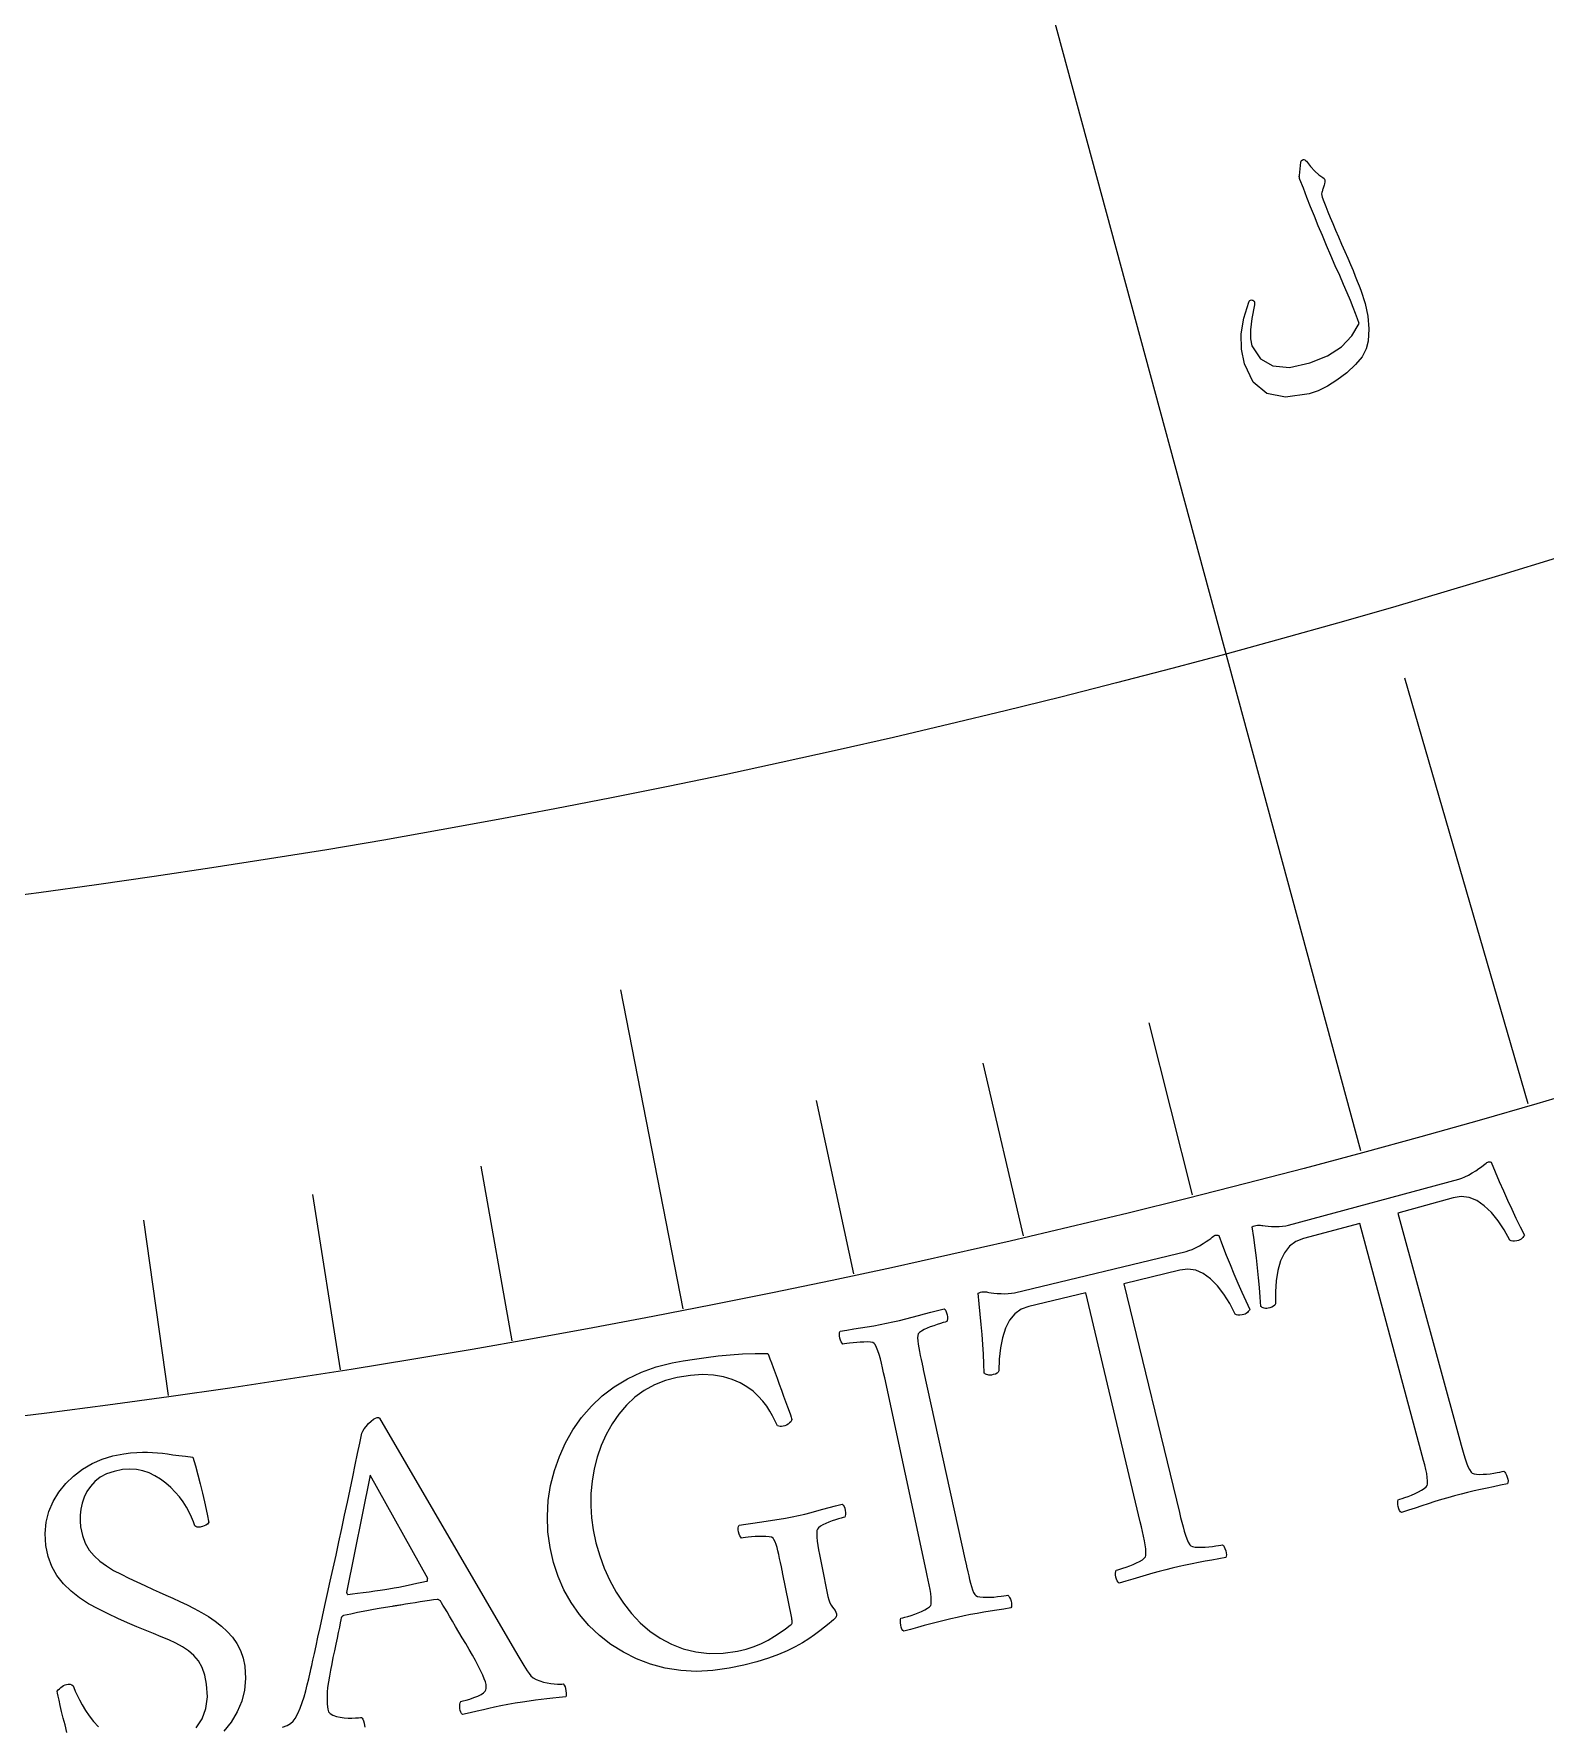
# Model space of a CAD drawing. Header units: millimetres. Extents: x -68 to 67, y -67 to 79.
# Drawn here: x 6.76 to 15.05, y -54.95 to -45.67 of the extents above; entities that cross this region are included whole.
import ezdxf

# ---------------------------------------------------------------- set-up
doc = ezdxf.new("R2010")
doc.units = ezdxf.units.MM
for name, color, linetype in [('CUT_OUTER', 1, 'Continuous'), ('ENGRAVE', 7, 'Continuous'), ('ENGRAVE_FINE', 8, 'Continuous'), ('TEXT', 5, 'Continuous')]:
    doc.layers.add(name, color=color, linetype=linetype)

msp = doc.modelspace()

# ---------------------------------------------------------------- linework, layer by layer
at = {"layer": 'CUT_OUTER'}
msp.add_arc((0, -0.0003), 67.4997, 179.84931, 4.094999, dxfattribs=at)
at = {"layer": 'ENGRAVE'}
for points in [[(14.0426, -51.7926), (11.923, -43.9748)], [(14.9611, -51.5347), (14.2836, -49.2011)], [(10.3261, -52.6596), (9.9832, -50.9109)]]:
    msp.add_lwpolyline(points, dxfattribs=at)
for radius in [66.15, 66.15, 64.3781, 61.0875, 61.0875, 58.4888, 53.6625, 53.6625, 50.8275]:
    msp.add_circle((0, 0), radius, dxfattribs=at)
at = {"layer": 'ENGRAVE_FINE'}
for points in [[(13.1195, -52.034), (12.8819, -51.0915)], [(12.1922, -52.2591), (11.9714, -51.3125)], [(11.261, -52.4676), (11.057, -51.5173)], [(9.3879, -52.8349), (9.2179, -51.8779)], [(8.4467, -52.9936), (8.2937, -52.0337)], [(7.5027, -53.1354), (7.3668, -52.173)]]:
    msp.add_lwpolyline(points, dxfattribs=at)
at = {"layer": 'TEXT'}
for points in [[(13.7141, -46.3716), (13.7153, -46.3664), (13.7176, -46.3622), (13.7209, -46.3591), (13.7254, -46.3571), (13.7303, -46.3565), (13.735, -46.3578), (13.7395, -46.361), (13.7437, -46.366), (13.767, -46.3955), (13.7899, -46.4203), (13.8123, -46.4401), (13.8343, -46.4551), (13.8412, -46.4608), (13.845, -46.4687), (13.8457, -46.4786), (13.8433, -46.4906), (13.8413, -46.4967), (13.8394, -46.5025), (13.8376, -46.5081), (13.836, -46.5135), (13.8345, -46.5185), (13.833, -46.5231), (13.8316, -46.5273), (13.8303, -46.5311), (13.8282, -46.5379), (13.8275, -46.5454), (13.8282, -46.5538), (13.8303, -46.5629), (13.8395, -46.5876), (13.8499, -46.6145), (13.8616, -46.6435), (13.8745, -46.6746), (13.8885, -46.7078), (13.9036, -46.7432), (13.9197, -46.7808), (13.9368, -46.8206), (13.9546, -46.8601), (13.9709, -46.8973), (13.9859, -46.9323), (13.9996, -46.9649), (14.012, -46.9954), (14.0232, -47.0237), (14.0334, -47.0498), (14.0424, -47.0738), (14.0659, -47.1458), (14.0805, -47.2164), (14.086, -47.2854), (14.0825, -47.3529), (14.072, -47.3951), (14.0491, -47.438), (14.0137, -47.4815), (13.9658, -47.5257), (13.9118, -47.5665), (13.8594, -47.5993), (13.8087, -47.6243), (13.7597, -47.6413), (13.63, -47.6601), (13.5274, -47.6389), (13.4519, -47.5777), (13.4036, -47.4767), (13.3876, -47.3958), (13.3865, -47.3125), (13.3999, -47.2268), (13.428, -47.1387), (13.4305, -47.1333), (13.4337, -47.1295), (13.4375, -47.1273), (13.442, -47.1268), (13.447, -47.1272), (13.4512, -47.1285), (13.4543, -47.1307), (13.4566, -47.1337), (13.4589, -47.1385), (13.4601, -47.1434), (13.4602, -47.1484), (13.4591, -47.1536), (13.4442, -47.2286), (13.437, -47.291), (13.4373, -47.3407), (13.4454, -47.3778), (13.4921, -47.4491), (13.5607, -47.4887), (13.6512, -47.4964), (13.7634, -47.4721), (13.8594, -47.4325), (13.9363, -47.3831), (13.994, -47.3238), (14.0326, -47.2549), (14.0239, -47.2297), (14.0131, -47.2004), (14.0002, -47.1672), (13.9852, -47.1298), (13.968, -47.0884), (13.9484, -47.0427), (13.9266, -46.9929), (13.9024, -46.9389), (13.8782, -46.883), (13.8546, -46.8279), (13.8316, -46.7736), (13.8093, -46.7201), (13.7877, -46.6674), (13.767, -46.6154), (13.747, -46.5642), (13.7279, -46.5137), (13.7075, -46.4657), (13.7061, -46.46), (13.7053, -46.4544), (13.7052, -46.4491), (13.7058, -46.444)], [(14.5808, -51.9481), (14.5963, -51.9429), (14.6135, -51.9355), (14.6324, -51.926), (14.653, -51.9143), (14.6729, -51.9021), (14.6898, -51.8911), (14.7038, -51.8813), (14.7149, -51.8726), (14.7226, -51.8657), (14.7292, -51.8604), (14.7346, -51.8569), (14.7388, -51.855), (14.7427, -51.8542), (14.7471, -51.854), (14.752, -51.8543), (14.7573, -51.8551), (14.7795, -51.9089), (14.8018, -51.9617), (14.8244, -52.0133), (14.8472, -52.0639), (14.8701, -52.1135), (14.8933, -52.1619), (14.9167, -52.2093), (14.9403, -52.2556), (14.9382, -52.2591), (14.9352, -52.2631), (14.9313, -52.2678), (14.9267, -52.273), (14.9211, -52.2779), (14.9146, -52.2818), (14.9071, -52.2846), (14.8986, -52.2864), (14.8861, -52.2891), (14.8756, -52.2895), (14.8672, -52.2877), (14.8607, -52.2837), (14.8291, -52.2268), (14.7951, -52.1764), (14.7586, -52.1324), (14.7197, -52.0947), (14.679, -52.0662), (14.637, -52.0494), (14.5937, -52.0444), (14.5491, -52.0512), (14.2456, -52.135), (14.5857, -53.3798), (14.5932, -53.4068), (14.6005, -53.4328), (14.6078, -53.4579), (14.615, -53.4819), (14.6223, -53.5043), (14.6302, -53.5241), (14.6386, -53.5415), (14.6475, -53.5563), (14.6535, -53.5612), (14.6633, -53.5647), (14.6767, -53.5669), (14.6939, -53.5678), (14.713, -53.5675), (14.7324, -53.5663), (14.752, -53.5641), (14.7719, -53.5611), (14.7904, -53.5578), (14.8057, -53.5548), (14.8179, -53.5522), (14.827, -53.5499), (14.8321, -53.5549), (14.8368, -53.562), (14.8413, -53.5712), (14.8455, -53.5824), (14.8487, -53.594), (14.8498, -53.6041), (14.8491, -53.6127), (14.8464, -53.6198), (14.8083, -53.6277), (14.7711, -53.6356), (14.7347, -53.6433), (14.6991, -53.651), (14.6637, -53.6589), (14.628, -53.6674), (14.592, -53.6764), (14.5556, -53.6861), (14.5202, -53.6959), (14.4846, -53.7063), (14.4488, -53.7172), (14.4128, -53.7286), (14.3765, -53.7404), (14.34, -53.7524), (14.3032, -53.7647), (14.2661, -53.7771), (14.2602, -53.7723), (14.2552, -53.7653), (14.2511, -53.756), (14.248, -53.7444), (14.2459, -53.7325), (14.2452, -53.7224), (14.2457, -53.7138), (14.2475, -53.707), (14.2566, -53.7043), (14.2687, -53.7004), (14.2838, -53.6951), (14.302, -53.6885), (14.3213, -53.6809), (14.34, -53.6727), (14.358, -53.6637), (14.3752, -53.6542), (14.39, -53.6447), (14.4004, -53.636), (14.4065, -53.6282), (14.4083, -53.6212), (14.4084, -53.6039), (14.4069, -53.5846), (14.4037, -53.5635), (14.3987, -53.5405), (14.3928, -53.5162), (14.3864, -53.4909), (14.3796, -53.4647), (14.3724, -53.4376), (14.0373, -52.1915), (13.728, -52.2737), (13.6861, -52.2904), (13.6513, -52.3166), (13.6235, -52.3523), (13.6027, -52.3975), (13.588, -52.4496), (13.5783, -52.5062), (13.5736, -52.5671), (13.574, -52.6324), (13.5705, -52.6392), (13.5641, -52.645), (13.5548, -52.6499), (13.5426, -52.6539), (13.5345, -52.6566), (13.5269, -52.6579), (13.5196, -52.6578), (13.5129, -52.6562), (13.5068, -52.6539), (13.5015, -52.6517), (13.4971, -52.6497), (13.4936, -52.6477), (13.4905, -52.5959), (13.4865, -52.5432), (13.4817, -52.4898), (13.476, -52.4356), (13.4695, -52.3805), (13.4625, -52.3247), (13.455, -52.2679), (13.4468, -52.2103), (13.4528, -52.2067), (13.4596, -52.204), (13.4673, -52.2023), (13.476, -52.2015), (13.4846, -52.2013), (13.4923, -52.2016), (13.4992, -52.2022), (13.5052, -52.2033), (13.5187, -52.2052), (13.5346, -52.2067), (13.5528, -52.2078), (13.5733, -52.2084), (13.5941, -52.2082), (13.6132, -52.207), (13.6305, -52.2047), (13.6461, -52.2014)], [(13.0837, -52.3452), (13.0993, -52.3405), (13.1167, -52.3336), (13.1359, -52.3246), (13.1568, -52.3135), (13.177, -52.3019), (13.1943, -52.2914), (13.2086, -52.2819), (13.2199, -52.2736), (13.2278, -52.2669), (13.2345, -52.2618), (13.24, -52.2584), (13.2443, -52.2567), (13.2482, -52.256), (13.2526, -52.2559), (13.2575, -52.2564), (13.2628, -52.2574), (13.2834, -52.3118), (13.3042, -52.3651), (13.3253, -52.4174), (13.3466, -52.4687), (13.3681, -52.5188), (13.3899, -52.5679), (13.4119, -52.6159), (13.4342, -52.6629), (13.432, -52.6663), (13.4288, -52.6703), (13.4249, -52.6748), (13.4201, -52.6799), (13.4144, -52.6847), (13.4078, -52.6884), (13.4002, -52.691), (13.3917, -52.6925), (13.3791, -52.6948), (13.3686, -52.695), (13.3602, -52.6929), (13.3538, -52.6887), (13.3239, -52.631), (13.2913, -52.5796), (13.2561, -52.5345), (13.2183, -52.4958), (13.1784, -52.4661), (13.1369, -52.4481), (13.0938, -52.4419), (13.049, -52.4473), (12.7432, -52.5225), (13.0475, -53.7765), (13.0542, -53.8037), (13.0608, -53.8299), (13.0673, -53.8551), (13.0738, -53.8794), (13.0805, -53.9019), (13.0878, -53.922), (13.0957, -53.9396), (13.1041, -53.9547), (13.1101, -53.9598), (13.1197, -53.9636), (13.1331, -53.9662), (13.1502, -53.9675), (13.1693, -53.9677), (13.1887, -53.9671), (13.2084, -53.9655), (13.2284, -53.963), (13.2469, -53.9602), (13.2624, -53.9577), (13.2747, -53.9554), (13.2838, -53.9534), (13.2887, -53.9586), (13.2933, -53.9658), (13.2975, -53.9751), (13.3014, -53.9865), (13.3042, -53.9981), (13.3051, -54.0082), (13.3041, -54.0168), (13.3012, -54.0239), (13.2629, -54.0307), (13.2254, -54.0375), (13.1888, -54.0442), (13.153, -54.0508), (13.1175, -54.0577), (13.0815, -54.0652), (13.0452, -54.0732), (13.0086, -54.0818), (12.9729, -54.0906), (12.937, -54.0999), (12.9009, -54.1098), (12.8646, -54.1202), (12.828, -54.1309), (12.7912, -54.1419), (12.754, -54.1531), (12.7166, -54.1645), (12.7108, -54.1595), (12.706, -54.1523), (12.7022, -54.1429), (12.6994, -54.1312), (12.6977, -54.1193), (12.6972, -54.1091), (12.698, -54.1006), (12.7, -54.0938), (12.7092, -54.0914), (12.7214, -54.0878), (12.7367, -54.083), (12.755, -54.0769), (12.7746, -54.0699), (12.7935, -54.0622), (12.8117, -54.0538), (12.8292, -54.0447), (12.8443, -54.0356), (12.8549, -54.0273), (12.8612, -54.0196), (12.8632, -54.0126), (12.8638, -53.9953), (12.8628, -53.9761), (12.8602, -53.9549), (12.856, -53.9318), (12.8507, -53.9072), (12.8451, -53.8818), (12.839, -53.8554), (12.8326, -53.8281), (12.5334, -52.5729), (12.2219, -52.6462), (12.1795, -52.6617), (12.144, -52.6869), (12.1152, -52.7217), (12.0931, -52.7663), (12.0769, -52.8181), (12.0656, -52.8743), (12.0592, -52.9351), (12.0577, -53.0003), (12.0539, -53.007), (12.0474, -53.0127), (12.0379, -53.0173), (12.0257, -53.0209), (12.0175, -53.0234), (12.0098, -53.0245), (12.0026, -53.0241), (11.9959, -53.0223), (11.9898, -53.0199), (11.9846, -53.0176), (11.9803, -53.0154), (11.9768, -53.0134), (11.9752, -52.9614), (11.9728, -52.9087), (11.9695, -52.8551), (11.9653, -52.8008), (11.9605, -52.7456), (11.9551, -52.6895), (11.9491, -52.6326), (11.9427, -52.5748), (11.9487, -52.5713), (11.9556, -52.5688), (11.9634, -52.5673), (11.972, -52.5668), (11.9806, -52.5669), (11.9884, -52.5673), (11.9952, -52.5682), (12.0012, -52.5694), (12.0146, -52.5717), (12.0304, -52.5737), (12.0486, -52.5753), (12.0691, -52.5765), (12.0899, -52.5769), (12.109, -52.5762), (12.1264, -52.5745), (12.1421, -52.5716)], [(11.4764, -52.7315), (11.5121, -52.7235), (11.5471, -52.7151), (11.5816, -52.7063), (11.6155, -52.6971), (11.6496, -52.6877), (11.6844, -52.6782), (11.72, -52.6687), (11.7565, -52.6592), (11.7621, -52.6642), (11.7667, -52.6715), (11.7703, -52.681), (11.773, -52.6927), (11.7746, -52.7046), (11.775, -52.7148), (11.7743, -52.7232), (11.7723, -52.73), (11.7633, -52.7322), (11.7514, -52.7356), (11.7365, -52.7402), (11.7186, -52.7459), (11.6996, -52.7524), (11.6812, -52.7592), (11.6636, -52.7663), (11.6467, -52.7738), (11.6322, -52.7815), (11.6216, -52.7893), (11.6149, -52.7972), (11.6121, -52.8053), (11.6117, -52.8196), (11.6126, -52.8357), (11.6146, -52.8535), (11.6179, -52.873), (11.6219, -52.8939), (11.6262, -52.9156), (11.631, -52.9383), (11.6361, -52.9619), (11.6369, -52.9657), (11.6377, -52.9695), (11.6386, -52.9732), (11.6394, -52.977), (11.6402, -52.9808), (11.6411, -52.9846), (11.6419, -52.9884), (11.6427, -52.9922), (11.8746, -54.0476), (11.8754, -54.0514), (11.8763, -54.0552), (11.8771, -54.0589), (11.8779, -54.0627), (11.8788, -54.0665), (11.8796, -54.0703), (11.8804, -54.0741), (11.8813, -54.0779), (11.8865, -54.1014), (11.8917, -54.1237), (11.8967, -54.1449), (11.9017, -54.165), (11.9069, -54.1835), (11.9125, -54.2001), (11.9184, -54.2148), (11.9248, -54.2275), (11.9307, -54.2327), (11.9402, -54.2368), (11.9535, -54.2396), (11.9706, -54.2413), (11.9898, -54.242), (12.0095, -54.2417), (12.0296, -54.2405), (12.0502, -54.2383), (12.0693, -54.2358), (12.0852, -54.2335), (12.0978, -54.2314), (12.1071, -54.2296), (12.1118, -54.2349), (12.1162, -54.2422), (12.1202, -54.2516), (12.1239, -54.263), (12.1264, -54.2747), (12.1271, -54.2849), (12.1259, -54.2934), (12.1229, -54.3004), (12.0845, -54.3064), (12.0469, -54.3124), (12.0101, -54.3183), (11.9742, -54.3241), (11.9385, -54.3302), (11.9024, -54.3369), (11.8659, -54.3441), (11.8291, -54.3519), (11.7932, -54.36), (11.7571, -54.3685), (11.7208, -54.3776), (11.6843, -54.3872), (11.6475, -54.3972), (11.6104, -54.4073), (11.573, -54.4177), (11.5354, -54.4283), (11.5297, -54.4232), (11.5251, -54.4159), (11.5215, -54.4064), (11.5189, -54.3947), (11.5175, -54.3827), (11.5172, -54.3725), (11.5182, -54.364), (11.5203, -54.3573), (11.5295, -54.3551), (11.5418, -54.3517), (11.5572, -54.3472), (11.5757, -54.3415), (11.5954, -54.3349), (11.6144, -54.3277), (11.6328, -54.3197), (11.6506, -54.311), (11.6658, -54.3022), (11.6766, -54.2941), (11.6831, -54.2866), (11.6852, -54.2797), (11.6862, -54.2624), (11.6857, -54.2431), (11.6835, -54.2219), (11.6798, -54.1987), (11.675, -54.174), (11.6699, -54.1484), (11.6645, -54.122), (11.6587, -54.0946), (11.431, -53.0383), (11.425, -53.0109), (11.419, -52.9842), (11.4131, -52.9584), (11.4071, -52.9335), (11.4009, -52.9102), (11.3941, -52.8895), (11.3867, -52.8715), (11.3787, -52.8561), (11.3739, -52.8497), (11.365, -52.8451), (11.3522, -52.8424), (11.3354, -52.8415), (11.3164, -52.8419), (11.297, -52.8428), (11.2773, -52.8443), (11.2572, -52.8463), (11.2385, -52.8486), (11.2231, -52.8506), (11.2108, -52.8525), (11.2018, -52.8541), (11.1971, -52.8488), (11.1929, -52.8414), (11.189, -52.832), (11.1855, -52.8205), (11.1831, -52.8087), (11.1825, -52.7986), (11.1837, -52.7901), (11.1867, -52.7832), (11.224, -52.7766), (11.2611, -52.7703), (11.2979, -52.7642), (11.3344, -52.7583), (11.3705, -52.7522), (11.4062, -52.7458), (11.4415, -52.7389), (11.4764, -52.7315)], [(10.8705, -54.1051), (10.8698, -54.1013), (10.869, -54.0975), (10.8682, -54.0937), (10.8675, -54.0899), (10.8667, -54.0861), (10.8659, -54.0823), (10.8652, -54.0785), (10.8644, -54.0747), (10.8596, -54.0511), (10.8548, -54.0287), (10.8501, -54.0074), (10.8455, -53.9873), (10.8407, -53.9687), (10.8355, -53.952), (10.8298, -53.9372), (10.8236, -53.9243), (10.8188, -53.9177), (10.8098, -53.9128), (10.7967, -53.9096), (10.7795, -53.908), (10.7602, -53.9076), (10.7407, -53.9078), (10.7209, -53.9088), (10.701, -53.9104), (10.6826, -53.9124), (10.6672, -53.9142), (10.655, -53.9158), (10.6458, -53.9174), (10.6412, -53.912), (10.637, -53.9046), (10.6333, -53.8951), (10.6299, -53.8836), (10.6277, -53.8718), (10.6272, -53.8616), (10.6286, -53.8531), (10.6318, -53.8462), (10.6697, -53.8402), (10.707, -53.8346), (10.7438, -53.8294), (10.78, -53.8247), (10.8158, -53.8198), (10.8515, -53.8143), (10.8871, -53.8081), (10.9226, -53.8012), (10.9586, -53.7935), (10.9934, -53.7855), (11.027, -53.7769), (11.0593, -53.768), (11.0917, -53.7588), (11.1256, -53.7497), (11.161, -53.7405), (11.1979, -53.7314), (11.2035, -53.7365), (11.208, -53.7438), (11.2116, -53.7533), (11.2141, -53.765), (11.2155, -53.777), (11.2158, -53.7872), (11.2148, -53.7956), (11.2127, -53.8024), (11.2037, -53.8045), (11.192, -53.8077), (11.1776, -53.8119), (11.1604, -53.8172), (11.1422, -53.8233), (11.1248, -53.8299), (11.1081, -53.837), (11.0922, -53.8445), (11.0785, -53.8524), (11.0684, -53.8604), (11.062, -53.8684), (11.0592, -53.8765), (11.058, -53.8937), (11.0584, -53.913), (11.0604, -53.9342), (11.0639, -53.9575), (11.0684, -53.9822), (11.0732, -54.0078), (11.0784, -54.0344), (11.084, -54.0618), (11.1199, -54.237), (11.1246, -54.2558), (11.1304, -54.2718), (11.1372, -54.285), (11.1451, -54.2953), (11.1528, -54.3043), (11.1589, -54.3136), (11.1634, -54.3233), (11.1662, -54.3333), (11.1668, -54.3383), (11.1663, -54.3432), (11.1648, -54.3479), (11.1622, -54.3526), (11.1577, -54.3582), (11.1503, -54.3656), (11.1399, -54.375), (11.1266, -54.3864), (11.1016, -54.4062), (11.0746, -54.4267), (11.0455, -54.448), (11.0144, -54.47), (10.9799, -54.4921), (10.9407, -54.5139), (10.8966, -54.5353), (10.8479, -54.5562), (10.7927, -54.5764), (10.7294, -54.5955), (10.6581, -54.6134), (10.5787, -54.6302), (10.4874, -54.6436), (10.3984, -54.648), (10.3118, -54.6434), (10.2275, -54.6298), (10.1465, -54.6082), (10.0698, -54.5794), (9.9974, -54.5435), (9.9292, -54.5004), (9.866, -54.4512), (9.8086, -54.3966), (9.757, -54.3366), (9.711, -54.2713), (9.6715, -54.2014), (9.6391, -54.1278), (9.6138, -54.0505), (9.5955, -53.9694), (9.584, -53.8821), (9.5807, -53.7961), (9.5855, -53.7114), (9.5985, -53.6281), (9.619, -53.547), (9.6463, -53.4691), (9.6803, -53.3944), (9.7211, -53.3229), (9.7684, -53.2557), (9.822, -53.194), (9.8817, -53.1379), (9.9478, -53.0873), (10.0194, -53.0433), (10.0961, -53.0069), (10.178, -52.9781), (10.265, -52.9569), (10.3255, -52.9458), (10.3877, -52.9356), (10.4515, -52.9264), (10.517, -52.918), (10.5837, -52.9113), (10.6515, -52.907), (10.7202, -52.905), (10.7899, -52.9054), (10.7911, -52.9085), (10.7947, -52.9179), (10.8008, -52.9336), (10.8092, -52.9556), (10.8192, -52.9819), (10.8298, -53.0103), (10.841, -53.0409), (10.8528, -53.0737), (10.8647, -53.1068), (10.8761, -53.1383), (10.8871, -53.1683), (10.8975, -53.1968), (10.9066, -53.2216), (10.9134, -53.2408), (10.9179, -53.2543), (10.9201, -53.2622), (10.9211, -53.2673), (10.9196, -53.2729), (10.9157, -53.279), (10.9092, -53.2856), (10.9012, -53.2919), (10.8926, -53.297), (10.8834, -53.3008), (10.8737, -53.3035), (10.8652, -53.3047), (10.857, -53.3049), (10.8494, -53.304), (10.8421, -53.302), (10.8355, -53.2868), (10.8264, -53.2681), (10.8148, -53.246), (10.8008, -53.2205), (10.7836, -53.1932), (10.7624, -53.1661), (10.7375, -53.1391), (10.7087, -53.1122), (10.6755, -53.0871), (10.6373, -53.0654), (10.5942, -53.0472), (10.5462, -53.0324), (10.4925, -53.0229), (10.4324, -53.0203), (10.366, -53.0246), (10.2932, -53.0359), (10.2282, -53.0525), (10.1678, -53.0763), (10.112, -53.1071), (10.0607, -53.1451), (10.0141, -53.189), (9.9723, -53.2376), (9.9354, -53.2908), (9.9033, -53.3486), (9.8763, -53.4098), (9.8543, -53.473), (9.8376, -53.5381), (9.826, -53.6053), (9.8196, -53.6731), (9.8184, -53.74), (9.8224, -53.8062), (9.8316, -53.8716), (9.8473, -53.9435), (9.8678, -54.0139), (9.893, -54.0827), (9.9232, -54.1499), (9.958, -54.2142), (9.9974, -54.2743), (10.0413, -54.33), (10.0898, -54.3814), (10.1426, -54.4272), (10.1995, -54.4663), (10.2606, -54.4987), (10.3258, -54.5243), (10.3949, -54.5417), (10.4677, -54.5497), (10.5442, -54.548), (10.6244, -54.5368), (10.6714, -54.5259), (10.715, -54.5122), (10.7552, -54.4956), (10.792, -54.4762), (10.8259, -54.4555), (10.8574, -54.4351), (10.8863, -54.4151), (10.9129, -54.3953), (10.918, -54.3914), (10.9216, -54.3873), (10.9236, -54.383), (10.9241, -54.3785), (10.9237, -54.3737), (10.9231, -54.3685), (10.9222, -54.3628), (10.9211, -54.3566)], [(8.6082, -53.5715), (8.4794, -54.2164), (8.4795, -54.2167), (8.4799, -54.2176), (8.4806, -54.2191), (8.4815, -54.2213), (8.4825, -54.2234), (8.4837, -54.2249), (8.4849, -54.2257), (8.4861, -54.2258), (8.5117, -54.223), (8.5396, -54.2197), (8.5699, -54.2158), (8.6026, -54.2114), (8.6348, -54.2068), (8.6636, -54.2026), (8.689, -54.1988), (8.7111, -54.1954), (8.7396, -54.1906), (8.7666, -54.1857), (8.7922, -54.1808), (8.8163, -54.1757), (8.8402, -54.1705), (8.8652, -54.1651), (8.8913, -54.1595), (8.9185, -54.1537), (8.9208, -54.1529), (8.9224, -54.1514), (8.9234, -54.1492), (8.9238, -54.1463), (8.9239, -54.1434), (8.924, -54.1413), (8.924, -54.1401), (8.9241, -54.1397)]]:
    msp.add_lwpolyline(points, close=True, dxfattribs=at)
for points in [[(8.1286, -54.9551), (8.1531, -54.9447), (8.1726, -54.9332), (8.1871, -54.9206), (8.1967, -54.907), (8.2116, -54.8792), (8.2247, -54.8501), (8.2362, -54.8198), (8.2461, -54.7882), (8.2549, -54.7557), (8.2634, -54.7224), (8.2717, -54.6883), (8.2796, -54.6535), (8.2796, -54.6535), (8.2806, -54.6493), (8.2833, -54.6368), (8.288, -54.6161), (8.2945, -54.587), (8.3025, -54.5508), (8.3117, -54.5087), (8.3222, -54.4607), (8.3338, -54.4067), (8.3465, -54.3481), (8.3601, -54.2863), (8.3746, -54.2213), (8.39, -54.1529), (8.4058, -54.0824), (8.4216, -54.011), (8.4373, -53.9385), (8.453, -53.8651), (8.4685, -53.7919), (8.4836, -53.7203), (8.4985, -53.6501), (8.513, -53.5815), (8.5269, -53.5157), (8.54, -53.4539), (8.5523, -53.3962), (8.5637, -53.3425), (8.5685, -53.3309), (8.5762, -53.3182), (8.5867, -53.3044), (8.6001, -53.2894), (8.6142, -53.2756), (8.6267, -53.2654), (8.6378, -53.2587), (8.6473, -53.2555), (8.6496, -53.2552), (8.6514, -53.2552), (8.6528, -53.2554), (8.6537, -53.2558), (8.6547, -53.2564), (8.6562, -53.257), (8.6582, -53.2578), (8.6606, -53.2586), (9.3878, -54.5082), (9.4243, -54.5696), (9.4518, -54.6155), (9.4705, -54.6458), (9.4801, -54.6606), (9.4904, -54.6727), (9.5036, -54.6834), (9.5197, -54.6926), (9.5387, -54.7004), (9.559, -54.7066), (9.579, -54.7114), (9.5988, -54.7147), (9.6184, -54.7167), (9.636, -54.7176), (9.6501, -54.718), (9.6606, -54.7179), (9.6675, -54.7172), (9.6731, -54.7237), (9.6774, -54.7322), (9.6805, -54.7428), (9.6822, -54.7554), (9.683, -54.7677), (9.6834, -54.7772), (9.6833, -54.7841), (9.6827, -54.7882), (9.6459, -54.7921), (9.6111, -54.7959), (9.5782, -54.7994), (9.5472, -54.8028), (9.5159, -54.8065), (9.4817, -54.8112), (9.4447, -54.8168), (9.4049, -54.8234), (9.363, -54.8308), (9.3249, -54.8381), (9.2906, -54.8451), (9.26, -54.852), (9.2295, -54.8592), (9.1953, -54.8672), (9.1574, -54.8759), (9.1159, -54.8854), (9.1104, -54.88), (9.1061, -54.8725), (9.1029, -54.8629), (9.1009, -54.8511), (9.1001, -54.839), (9.1008, -54.8287), (9.103, -54.8202), (9.1065, -54.8134), (9.1196, -54.8106), (9.1358, -54.8062), (9.155, -54.8001), (9.1771, -54.7924), (9.1989, -54.7837), (9.2166, -54.7749), (9.2303, -54.766), (9.24, -54.7569), (9.2435, -54.75), (9.2453, -54.7415), (9.2456, -54.7313), (9.2442, -54.7193), (9.2409, -54.706), (9.2348, -54.6891), (9.226, -54.6685), (9.2144, -54.6442), (9.2007, -54.6174), (9.1856, -54.589), (9.1691, -54.559), (9.1512, -54.5274), (9.1327, -54.4953), (9.1142, -54.4637), (9.0958, -54.4325), (9.0776, -54.4018), (9.0602, -54.3727), (9.0444, -54.3463), (9.0302, -54.3225), (9.0176, -54.3015), (9.0073, -54.2842), (8.9999, -54.2719), (8.9955, -54.2645), (8.994, -54.2621), (8.9936, -54.2618), (8.9925, -54.261), (8.9906, -54.2597), (8.988, -54.2578), (8.9851, -54.256), (8.9823, -54.2548), (8.9796, -54.2543), (8.977, -54.2544), (8.9566, -54.2566), (8.934, -54.2595), (8.9092, -54.2631), (8.8823, -54.2673), (8.8547, -54.2718), (8.8281, -54.2762), (8.8024, -54.2803), (8.7777, -54.2844), (8.7713, -54.2854), (8.7649, -54.2864), (8.7586, -54.2874), (8.7522, -54.2885), (8.746, -54.2895), (8.7401, -54.2904), (8.7345, -54.2913), (8.7292, -54.2922), (8.6924, -54.2982), (8.6585, -54.3038), (8.6275, -54.3092), (8.5993, -54.3142), (8.5707, -54.3196), (8.5384, -54.3261), (8.5023, -54.3337), (8.4625, -54.3423), (8.4611, -54.3427), (8.4594, -54.3437), (8.4575, -54.3452), (8.4554, -54.3473), (8.4534, -54.3493), (8.452, -54.3508), (8.4512, -54.3516), (8.4509, -54.3519), (8.4502, -54.3553), (8.4481, -54.3655), (8.4446, -54.3824), (8.4397, -54.4061), (8.4338, -54.4345), (8.4273, -54.4654), (8.4202, -54.4988), (8.4124, -54.5349), (8.4047, -54.5715), (8.3976, -54.6069), (8.3911, -54.6411), (8.3853, -54.6741), (8.3795, -54.7064), (8.3753, -54.7359), (8.3729, -54.7625), (8.3722, -54.7862), (8.3725, -54.8072), (8.3733, -54.826), (8.3746, -54.8423), (8.3763, -54.8563), (8.3808, -54.8693), (8.3901, -54.8801), (8.4042, -54.8886), (8.4231, -54.895), (8.4444, -54.8995), (8.4659, -54.9025), (8.4874, -54.904), (8.509, -54.904), (8.5286, -54.9033), (8.5441, -54.9025), (8.5555, -54.9017), (8.5627, -54.9009), (8.5657, -54.9045), (8.5688, -54.9108), (8.5721, -54.9199), (8.5754, -54.9317), (8.5782, -54.9442), (8.5797, -54.955)], [(7.6534, -54.9579), (7.6867, -54.9079), (7.7075, -54.8512), (7.7158, -54.788), (7.7117, -54.7182), (7.7017, -54.6689), (7.6867, -54.6262), (7.6665, -54.5901), (7.6412, -54.5606), (7.6117, -54.5356), (7.579, -54.513), (7.5431, -54.4928), (7.5039, -54.475), (7.4624, -54.4582), (7.4194, -54.4408), (7.3749, -54.423), (7.3289, -54.4047), (7.2774, -54.3822), (7.2248, -54.3582), (7.1714, -54.3329), (7.117, -54.3061), (7.064, -54.2769), (7.0146, -54.244), (6.9688, -54.2075), (6.9267, -54.1675), (6.8905, -54.1229), (6.8624, -54.0731), (6.8423, -54.018), (6.8304, -53.9577), (6.8265, -53.8925), (6.8319, -53.8305), (6.8465, -53.7718), (6.8703, -53.7162), (6.9016, -53.6648), (6.9388, -53.6183), (6.9818, -53.5767), (7.0307, -53.54), (7.0837, -53.509), (7.1391, -53.4845), (7.1969, -53.4664), (7.2572, -53.4548), (7.2572, -53.4548), (7.2946, -53.4503), (7.3288, -53.4474), (7.3599, -53.4459), (7.3878, -53.4461), (7.4144, -53.4474), (7.4414, -53.4495), (7.4688, -53.4523), (7.4967, -53.4558), (7.5264, -53.4598), (7.5596, -53.4639), (7.5962, -53.4682), (7.6361, -53.4727), (7.6503, -53.5208), (7.6638, -53.5698), (7.6767, -53.6198), (7.6889, -53.6706), (7.6999, -53.7187), (7.7091, -53.7603), (7.7167, -53.7955), (7.7225, -53.8242), (7.7232, -53.8302), (7.7209, -53.8358), (7.7157, -53.8411), (7.7075, -53.8459), (7.6983, -53.8501), (7.6899, -53.8534), (7.6823, -53.8557), (7.6755, -53.8571), (7.6671, -53.8576), (7.6594, -53.8567), (7.6524, -53.8545), (7.6463, -53.8508), (7.639, -53.8272), (7.629, -53.8022), (7.6162, -53.7755), (7.6006, -53.7473), (7.5825, -53.7188), (7.5622, -53.6912), (7.5395, -53.6647), (7.5147, -53.639), (7.4877, -53.6153), (7.459, -53.5942), (7.4283, -53.5758), (7.3959, -53.5601), (7.3618, -53.5482), (7.3263, -53.5412), (7.2894, -53.5391), (7.2511, -53.5419), (7.2038, -53.5511), (7.1626, -53.565), (7.1275, -53.5835), (7.0984, -53.6068), (7.0745, -53.6335), (7.0551, -53.6622), (7.04, -53.6929), (7.0294, -53.7257), (7.0225, -53.7591), (7.0187, -53.7918), (7.0181, -53.8237), (7.0205, -53.8549), (7.03, -53.9025), (7.0455, -53.9451), (7.0669, -53.9826), (7.0943, -54.0151), (7.1264, -54.0439), (7.1617, -54.0702), (7.2003, -54.0942), (7.2421, -54.1157), (7.2857, -54.1362), (7.3295, -54.1569), (7.3736, -54.1779), (7.4179, -54.1991), (7.452, -54.2146), (7.4878, -54.2307), (7.5254, -54.2476), (7.5647, -54.2652), (7.6047, -54.2838), (7.6442, -54.3038), (7.6833, -54.3251), (7.722, -54.3477), (7.7591, -54.3723), (7.7933, -54.3994), (7.8246, -54.429), (7.853, -54.4611), (7.8775, -54.4961), (7.8969, -54.5343), (7.9113, -54.5757), (7.9205, -54.6203), (7.9253, -54.6869), (7.9201, -54.7509), (7.9047, -54.8123), (7.8792, -54.871), (7.8455, -54.9259), (7.8053, -54.9758)], [(6.9457, -54.9826), (6.935, -54.9422), (6.9253, -54.9042), (6.9165, -54.8687), (6.9088, -54.8358), (6.9023, -54.807), (6.8974, -54.7843), (6.8941, -54.7676), (6.8923, -54.7569), (6.8982, -54.7499), (6.9046, -54.7433), (6.9116, -54.7371), (6.9191, -54.7313), (6.9271, -54.7263), (6.9353, -54.7224), (6.9439, -54.7196), (6.9527, -54.7179), (6.9633, -54.718), (6.9721, -54.7213), (6.979, -54.7278), (6.9839, -54.7374), (6.9914, -54.7565), (7.0013, -54.7787), (7.0138, -54.8039), (7.0288, -54.8323), (7.0465, -54.8622), (7.0673, -54.8923), (7.091, -54.9225), (7.1177, -54.9528)]]:
    msp.add_lwpolyline(points, dxfattribs=at)

doc.saveas('drawing.dxf')
